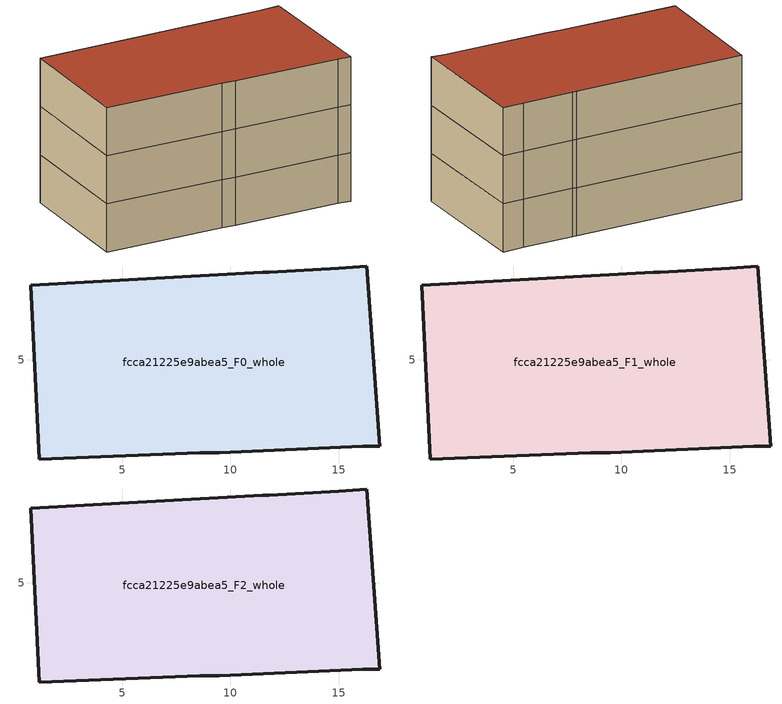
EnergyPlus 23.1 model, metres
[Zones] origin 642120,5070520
fcca21225e9abea5_F0_whole
 floor ground (EU_floor_Construction): 16.3,9.32 16.89,1.02 16.09,1.02 9.49,0.72 8.59,0.72 1.18,0.42 0.78,8.43 11.49,9.02 11.79,9.02 14.99,9.22 z0
 wall outside (EU_wall_Construction): 0.78,8.43 1.18,0.42 8.59,0.72 9.49,0.72 16.09,1.02 16.89,1.02 16.3,9.32 14.99,9.22 11.79,9.02 11.49,9.02 0.78,8.43 z0:3
fcca21225e9abea5_F1_whole
 floor to fcca21225e9abea5_F0_whole (EU_floor_Construction): 16.3,9.32 16.89,1.02 16.09,1.02 9.49,0.72 8.59,0.72 1.18,0.42 0.78,8.43 11.49,9.02 11.79,9.02 14.99,9.22 z3
 wall outside (EU_wall_Construction): 0.78,8.43 1.18,0.42 8.59,0.72 9.49,0.72 16.09,1.02 16.89,1.02 16.3,9.32 14.99,9.22 11.79,9.02 11.49,9.02 0.78,8.43 z3:6
fcca21225e9abea5_F2_whole
 floor to fcca21225e9abea5_F1_whole (EU_floor_Construction): 16.3,9.32 16.89,1.02 16.09,1.02 9.49,0.72 8.59,0.72 1.18,0.42 0.78,8.43 11.49,9.02 11.79,9.02 14.99,9.22 z6
 wall outside (EU_wall_Construction): 0.78,8.43 1.18,0.42 8.59,0.72 9.49,0.72 16.09,1.02 16.89,1.02 16.3,9.32 14.99,9.22 11.79,9.02 11.49,9.02 0.78,8.43 z6:9
 roof outside (EU_roof_Construction): 16.89,1.02 16.3,9.32 14.99,9.22 11.79,9.02 11.49,9.02 0.78,8.43 1.18,0.42 8.59,0.72 9.49,0.72 16.09,1.02 z9
[Building]
EU S2 Campaign: North Axis=0; Terrain=City; Solar Distribution=FullExterior
[Site:Location]
Lyon-Bron: Latitude=45.75; Longitude=5; Time Zone=1; Elevation=198
[SizingPeriod:WeatherFileDays]
AnnualSizingPeriod: Begin Month=1; Begin Day of Month=1; End Month=12; End Day of Month=31; Day of Week for Start Day=Monday; Use Weather File Daylight Saving Period=No; Use Weather File Rain and Snow Indicators=No
[MATERIAL]
EU_InternalMass_Material: Roughness=MediumRough; Thickness=0.1; Conductivity=1; Density=1800; Specific Heat=900; Thermal Absorptance=0.9; Solar Absorptance=0.7; Visible Absorptance=0.7
[MATERIAL:NOMASS] Roughness=MediumRough; Thermal Absorptance=0.9; Solar Absorptance=0.7; Visible Absorptance=0.7
Name | Thermal Resistance
EU_wall_NoMass | 0.87146
EU_roof_NoMass | 0.842276
EU_floor_NoMass | 0.496999
[CONSTRUCTION]
EU_wall_Construction: EU_wall_NoMass
EU_roof_Construction: EU_roof_NoMass
EU_floor_Construction: EU_floor_NoMass
EU_InternalMass_Construction: EU_InternalMass_Material
[ZONE] Type=1; Multiplier=1; Ceiling Height=autocalculate; Floor Area=autocalculate; Part of Total Floor Area=Yes
Name | Volume
fcca21225e9abea5_F0_whole | 382.017
fcca21225e9abea5_F1_whole; fcca21225e9abea5_F2_whole | 382.016
[INTERNALMASS] Construction=EU_InternalMass_Construction; Surface Area=127.339
Name | Zone or ZoneList
fcca21225e9abea5_F0_whole_EU_InternalMass | fcca21225e9abea5_F0_whole
fcca21225e9abea5_F1_whole_EU_InternalMass | fcca21225e9abea5_F1_whole
fcca21225e9abea5_F2_whole_EU_InternalMass | fcca21225e9abea5_F2_whole
[OTHEREQUIPMENT] Fuel Type=Electricity; Design Level Calculation Method=Watts/Area; Power per Zone Floor Area=1; Fraction Latent=0; Fraction Radiant=0; Fraction Lost=0; Carbon Dioxide Generation Rate=0; EndUse Subcategory=EU_Step8_InternalGains
Name | Zone or ZoneList or Space or SpaceList | Schedule
EU_Step8_InternalGain_fcca21225e9abea5_F0_whole_f000 | fcca21225e9abea5_F0_whole | EU_Step8_GainSchedule_fcca21225e9abea5_F0_whole_f000
EU_Step8_InternalGain_fcca21225e9abea5_F1_whole_f000 | fcca21225e9abea5_F1_whole | EU_Step8_GainSchedule_fcca21225e9abea5_F1_whole_f000
EU_Step8_InternalGain_fcca21225e9abea5_F2_whole_f000 | fcca21225e9abea5_F2_whole | EU_Step8_GainSchedule_fcca21225e9abea5_F2_whole_f000
[ZONEVENTILATION:DESIGNFLOWRATE] Schedule=EU_AlwaysOn; Design Flow Rate Calculation Method=AirChanges/Hour; Air Changes per Hour=0.425; Ventilation Type=Natural; Fan Pressure Rise=0; Fan Total Efficiency=1; Constant Term Coefficient=1; Temperature Term Coefficient=0; Velocity Term Coefficient=0; Velocity Squared Term Coefficient=0; Minimum Indoor Temperature=-100; Maximum Indoor Temperature=100; Delta Temperature=-100; Minimum Outdoor Temperature=-100; Maximum Outdoor Temperature=100; Maximum Wind Speed=40
Name | Zone or ZoneList or Space or SpaceList
EU_ConstantAir_fcca21225e9abea5_F0_whole | fcca21225e9abea5_F0_whole
EU_ConstantAir_fcca21225e9abea5_F1_whole | fcca21225e9abea5_F1_whole
EU_ConstantAir_fcca21225e9abea5_F2_whole | fcca21225e9abea5_F2_whole
[HVACTEMPLATE:THERMOSTAT] Constant Heating Setpoint=20; Constant Cooling Setpoint=50
EU_HeatOnly_fcca21225e9abea5_F0_whole; EU_HeatOnly_fcca21225e9abea5_F1_whole; EU_HeatOnly_fcca21225e9abea5_F2_whole
[HVACTEMPLATE:ZONE:IDEALLOADSAIRSYSTEM] System Availability Schedule=EU_AlwaysOn; Maximum Heating Supply Air Temperature=50; Minimum Cooling Supply Air Temperature=13; Maximum Heating Supply Air Humidity Ratio=0.0156; Minimum Cooling Supply Air Humidity Ratio=0.0077; Heating Limit=NoLimit; Cooling Limit=NoLimit; Heating Availability Schedule=EU_AlwaysOn; Cooling Availability Schedule=EU_CoolingOff; Dehumidification Control Type=ConstantSensibleHeatRatio; Cooling Sensible Heat Ratio=0.7; Dehumidification Setpoint=60; Humidification Control Type=None; Humidification Setpoint=30; Outdoor Air Method=None; Outdoor Air Flow Rate per Person=0.00944; Outdoor Air Flow Rate per Zone Floor Area=0; Outdoor Air Flow Rate per Zone=0; Demand Controlled Ventilation Type=None; Outdoor Air Economizer Type=NoEconomizer; Heat Recovery Type=None; Sensible Heat Recovery Effectiveness=0.7; Latent Heat Recovery Effectiveness=0.65
Name | Template Thermostat
fcca21225e9abea5_F0_whole | EU_HeatOnly_fcca21225e9abea5_F0_whole
fcca21225e9abea5_F1_whole | EU_HeatOnly_fcca21225e9abea5_F1_whole
fcca21225e9abea5_F2_whole | EU_HeatOnly_fcca21225e9abea5_F2_whole
[SIZING:ZONE] Zone Cooling Design Supply Air Temperature Input Method=SupplyAirTemperature; Zone Cooling Design Supply Air Temperature=13; Zone Heating Design Supply Air Temperature Input Method=SupplyAirTemperature; Zone Heating Design Supply Air Temperature=50; Zone Cooling Design Supply Air Humidity Ratio=0.008; Zone Heating Design Supply Air Humidity Ratio=0.008; Cooling Design Air Flow Method=DesignDay; Cooling Design Air Flow Rate=0; Cooling Minimum Air Flow per Zone Floor Area=0.000762; Cooling Minimum Air Flow=0; Cooling Minimum Air Flow Fraction=0.2; Heating Design Air Flow Method=DesignDay; Heating Design Air Flow Rate=0; Heating Maximum Air Flow per Zone Floor Area=0.002032; Heating Maximum Air Flow=0.141576; Heating Maximum Air Flow Fraction=0.3; Account for Dedicated Outdoor Air System=No; Dedicated Outdoor Air System Control Strategy=NeutralSupplyAir; Dedicated Outdoor Air Low Setpoint Temperature for Design=autosize; Dedicated Outdoor Air High Setpoint Temperature for Design=autosize; Zone Load Sizing Method=Sensible Load Only No Latent Load; Zone Latent Cooling Design Supply Air Humidity Ratio Input Method=HumidityRatioDifference; Zone Cooling Design Supply Air Humidity Ratio Difference=0.005; Zone Latent Heating Design Supply Air Humidity Ratio Input Method=HumidityRatioDifference; Zone Humidification Design Supply Air Humidity Ratio Difference=0.005
fcca21225e9abea5_F0_whole; fcca21225e9abea5_F1_whole; fcca21225e9abea5_F2_whole
[SCHEDULE:CONSTANT]
Name | Hourly Value
EU_AlwaysOn | 1
EU_CoolingOff | 0
[SCHEDULE:FILE] Column Number=1; Rows to Skip at Top=0; Number of Hours of Data=8760; Column Separator=Comma; Interpolate to Timestep=No; Minutes per Item=60; Adjust Schedule for Daylight Savings=Yes
Name | File
EU_Step8_GainSchedule_fcca21225e9abea5_F0_whole_f000 | C:\Users\o_iseri\Desktop\OpenUBEM\openubem\outputs\eu_evidence\EU-11\FR-LYO-HAUTCOEURPENTES\idfs\fcca21225e9abea5\fcca21225e9abea5_F0_whole_f000_gain.csv
EU_Step8_GainSchedule_fcca21225e9abea5_F1_whole_f000 | C:\Users\o_iseri\Desktop\OpenUBEM\openubem\outputs\eu_evidence\EU-11\FR-LYO-HAUTCOEURPENTES\idfs\fcca21225e9abea5\fcca21225e9abea5_F1_whole_f000_gain.csv
EU_Step8_GainSchedule_fcca21225e9abea5_F2_whole_f000 | C:\Users\o_iseri\Desktop\OpenUBEM\openubem\outputs\eu_evidence\EU-11\FR-LYO-HAUTCOEURPENTES\idfs\fcca21225e9abea5\fcca21225e9abea5_F2_whole_f000_gain.csv
